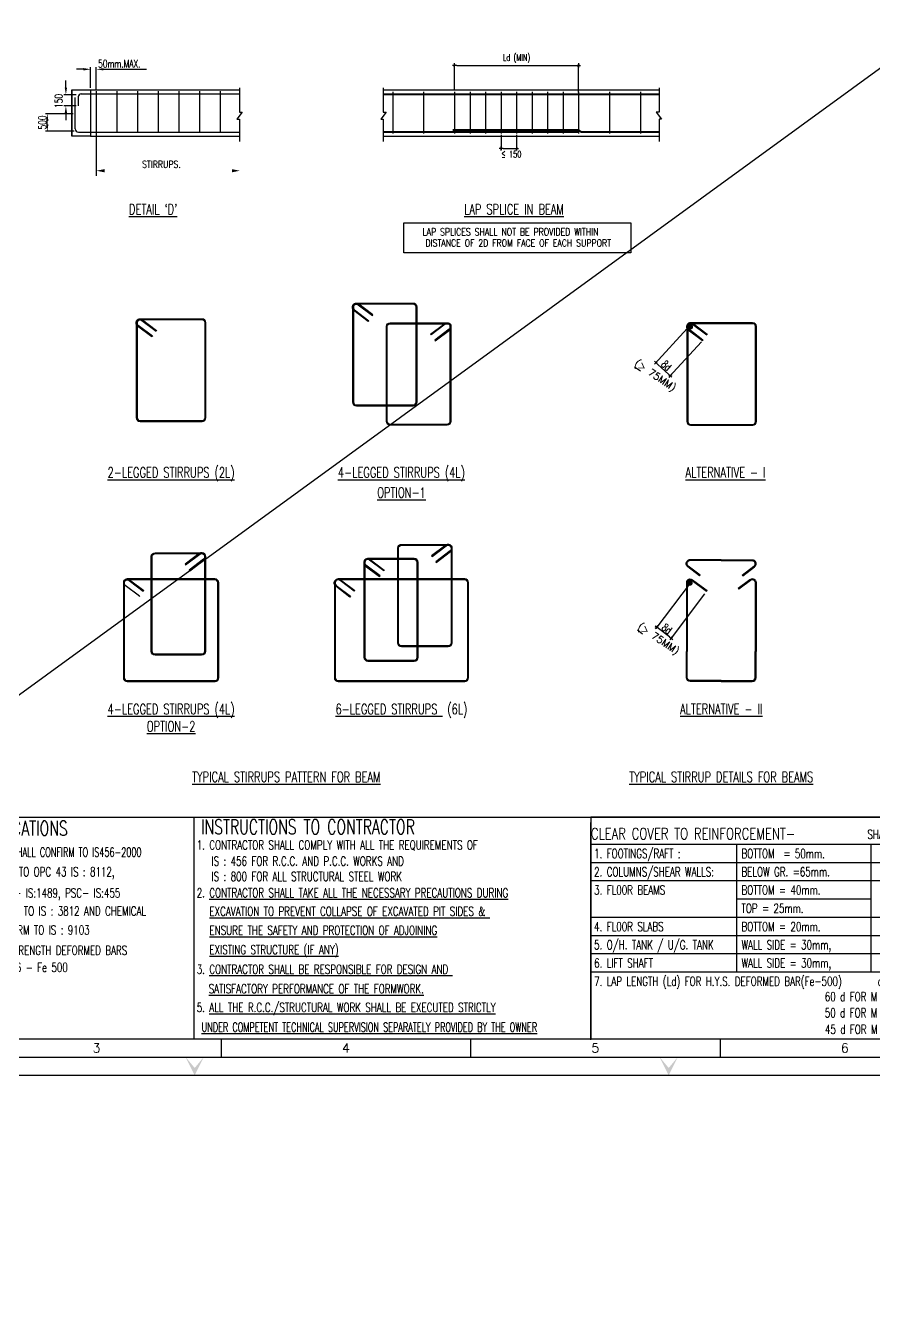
# Model space of a CAD drawing. Extents: x 489124 to 794428, y -356295 to -29813.
# Drawn here: x 534331 to 567192, y -270234 to -221172 of the extents above; entities that cross this region are included whole.
import ezdxf
from ezdxf.enums import TextEntityAlignment as Align

# ---------------------------------------------------------------- set-up
doc = ezdxf.new("R2010")
doc.units = 0
doc.header["$LTSCALE"] = 500
doc.header["$MEASUREMENT"] = 0
doc.layers.get('DEFPOINTS').update_dxf_attribs({"color": 4})
for name, color, linetype in [('BEAM', 4, 'Continuous'), ('BRAKE LINE', 8, 'Continuous'), ('DIM', 5, 'Continuous'), ('DIM1', 5, 'Continuous'), ('LINK', 2, 'Continuous'), ('MISC', 5, 'Continuous'), ('note t', 2, 'Continuous'), ('notes', 1, 'Continuous'), ('PNA', 10, 'Continuous'), ('REINFORCEMENT', 6, 'Continuous'), ('STEEL', 6, 'Continuous'), ('STIRRUPS', 2, 'Continuous'), ('TEXT1', 2, 'Continuous'), ('TITLE', 4, 'Continuous'), ('TXT', 4, 'Continuous')]:
    doc.layers.add(name, color=color, linetype=linetype)
doc.layers.add('HEADING-TXT', color=1, linetype='Continuous', lineweight=25)
doc.styles.add('D', font='romand.shx', dxfattribs={"height": 200})
doc.styles.add('ROMANS', font='r.shx', dxfattribs={"width": 0.7, "bigfont": 'bigfont.shx'})
doc.styles.add('ROMENT', font='r.shx', dxfattribs={"bigfont": 'bigfont.shx'})
doc.dimstyles.new('Copy of INT2TIMES', dxfattribs={"dimtxt": 300, "dimasz": 275, "dimexe": 75, "dimexo": 75, "dimgap": 40, "dimtad": 1, "dimdec": 0, "dimlfac": 0.5, "dimrnd": 5, "dimzin": 0, "dimdsep": 46, "dimtxsty": 'ROMANS', "dimcen": -1, "dimclrd": 5, "dimclre": 5, "dimclrt": 4, "dimadec": 0, "dimazin": 0, "dimtfac": 1, "dimtdec": 0, "dimtix": 1, "dimtofl": 0, "dimtmove": 2, "dimatfit": 3, "dimfxl": 0, "dimtolj": 1, "dimtzin": 0, "dimarcsym": 0})
doc.dimstyles.new('INT', dxfattribs={"dimtxt": 250, "dimasz": 80, "dimexe": 50, "dimexo": 50, "dimgap": 75, "dimtad": 1, "dimdec": 0, "dimzin": 0, "dimdsep": 46, "dimtxsty": 'ROMANS', "dimblk": 'DIMTICK', "dimblk1": 'DIMTICK', "dimblk2": 'DIMTICK', "dimsah": 1, "dimcen": -0.25, "dimclrd": 5, "dimclre": 5, "dimclrt": 4, "dimadec": 0, "dimazin": 0, "dimtfac": 1, "dimtdec": 0, "dimtix": 1, "dimtofl": 0, "dimtmove": 2, "dimatfit": 3, "dimldrblk": 'DIMTICK', "dimfxl": 0, "dimtolj": 1, "dimtzin": 0, "dimarcsym": 0})
doc.dimstyles.new('INT25', dxfattribs={"dimtxt": 250, "dimasz": 80, "dimexe": 60, "dimexo": 60, "dimgap": 40, "dimtad": 1, "dimdec": 0, "dimlfac": 0.25, "dimzin": 0, "dimdsep": 46, "dimtxsty": 'ROMANS', "dimblk": 'DIMTICK', "dimblk1": 'DIMTICK', "dimblk2": 'DIMTICK', "dimsah": 1, "dimcen": -0.25, "dimclrd": 7, "dimclre": 7, "dimclrt": 4, "dimadec": 0, "dimazin": 0, "dimtfac": 1, "dimtdec": 0, "dimtix": 1, "dimtofl": 0, "dimtmove": 2, "dimatfit": 3, "dimldrblk": 'DIMTICK', "dimfxl": 0, "dimtolj": 1, "dimtzin": 0, "dimarcsym": 0})

# ---------------------------------------------------------------- blocks, each defined once
blk = doc.blocks.new('FOLDER')
at = {"layer": 'PNA'}
for points in [[(-1250, 2500), (0, 0), (0, 1000)], [(1250, 2500), (0, 0), (0, 1000)]]:
    blk.add_solid(points, dxfattribs=at)
blk = doc.blocks.new('A1')
at = {"color": 1}
blk.add_line((81794, 6959), (1969, 6959), dxfattribs=at)
at = {"flags": 128}
blk.add_lwpolyline([(0, 0), (82779, 0), (82779, 58231), (0, 58231)], close=True, dxfattribs=at)
at = {"layer": 'PNA'}
for p, q in [((21187, 984), (21187, 492)), ((27921, 984), (27921, 492)), ((34655, 984), (34655, 492))]:
    blk.add_line(p, q, dxfattribs=at)
at = {"layer": 'PNA', "color": 1}
for points in [[(984, 492), (82287, 492), (82287, 57739), (984, 57739)], [(1969, 984), (81794, 984), (81794, 57247), (1969, 57247)]]:
    blk.add_lwpolyline(points, close=True, dxfattribs=at)
at = {"layer": 'PNA', "xscale": 0.1968578388914466, "yscale": 0.1968578388914466, "zscale": 0.1968578388914466}
for p in [(20473, 0), (33269, 0)]:
    blk.add_blockref('FOLDER', p, dxfattribs=at)
at = {"layer": 'PNA', "style": 'ROMANS'}
for s, p in [('3', (17821, 738)), ('4', (24555, 738)), ('5', (31289, 738)), ('6', (38023, 738))]:
    blk.add_text(s, height=246, dxfattribs=at).set_placement(p, align=Align.MIDDLE)
blk = doc.blocks.new('*D831')
at = {"layer": 'DEFPOINTS', "color": 0, "ltscale": 2}
for p in [(537081, -222872), (536859, -223664), (537081, -223718)]:
    blk.add_point(p, dxfattribs=at)
at = {"layer": 'DIM', "color": 5, "lineweight": -2, "ltscale": 2}
for p, q in [((536584, -222872), (536309, -222872)), ((536859, -223589), (536859, -222797)), ((537081, -223643), (537081, -222797)), ((537356, -222872), (537631, -222872))]:
    blk.add_line(p, q, dxfattribs=at)
at = {"layer": 'DIM', "color": 5, "ltscale": 2}
for points in [[(536584, -222826), (536584, -222918), (536859, -222872)], [(537356, -222826), (537356, -222918), (537081, -222872)]]:
    blk.add_solid(points, dxfattribs=at)
at = {"layer": 'DIM', "color": 4, "ltscale": 2, "insert": (537970, -222654), "char_height": 300, "attachment_point": 5, "style": 'ROMANS'}
blk.add_mtext('\\A1;50mm.MAX.', dxfattribs=at)
blk = doc.blocks.new('*D832')
at = {"layer": 'DEFPOINTS', "color": 0}
for p in [(535902, -223859), (536379, -223859), (536379, -224292)]:
    blk.add_point(p, dxfattribs=at)
at = {"layer": 'DIM', "color": 5, "lineweight": -2, "ltscale": 2}
for p, q in [((535902, -223584), (535902, -223309)), ((536304, -223859), (535827, -223859)), ((536304, -224292), (535827, -224292)), ((535902, -224566), (535902, -224842))]:
    blk.add_line(p, q, dxfattribs=at)
at = {"layer": 'DIM', "color": 5}
for points in [[(535856, -223584), (535948, -223584), (535902, -223859)], [(535948, -224566), (535856, -224566), (535902, -224292)]]:
    blk.add_solid(points, dxfattribs=at)
at = {"layer": 'DIM', "color": 4, "insert": (535620, -224098), "char_height": 300, "attachment_point": 5, "rotation": 90, "style": 'ROMANS'}
blk.add_mtext('\\A1;{150}', dxfattribs=at)
blk = doc.blocks.new('*D833')
at = {"layer": 'DEFPOINTS', "color": 0}
for p in [(535183, -224594), (536265, -224594), (536304, -225273)]:
    blk.add_point(p, dxfattribs=at)
at = {"layer": 'DIM', "color": 5, "lineweight": -2, "ltscale": 2}
for p, q in [((536190, -224594), (535108, -224594)), ((535183, -224998), (535183, -224869)), ((536229, -225273), (535108, -225273))]:
    blk.add_line(p, q, dxfattribs=at)
at = {"layer": 'DIM', "color": 5}
for points in [[(535228, -224869), (535137, -224869), (535183, -224594)], [(535137, -224998), (535228, -224998), (535183, -225273)]]:
    blk.add_solid(points, dxfattribs=at)
at = {"layer": 'DIM', "color": 4, "insert": (534993, -224934), "char_height": 300, "attachment_point": 5, "rotation": 90, "style": 'ROMANS'}
blk.add_mtext('\\A1;{500}', dxfattribs=at)
blk = doc.blocks.new('DIMTICK')
for p, q in [((-1, 0), (1, 0)), ((0, 1), (0, -1))]:
    blk.add_line(p, q)
at = {"color": 2, "const_width": 0.1}
blk.add_lwpolyline([(0.71, 0.71), (-0.71, -0.71)], dxfattribs=at)
blk = doc.blocks.new('*D841')
at = {"layer": 'DEFPOINTS', "color": 0}
for p in [(560009, -232866), (560565, -233378), (558755, -234229)]:
    blk.add_point(p, dxfattribs=at)
at = {"layer": 'DIM', "color": 7, "lineweight": -2}
for p, q in [((559969, -232910), (558714, -234273)), ((560525, -233422), (559270, -234785)), ((559252, -234686), (558814, -234283))]:
    blk.add_line(p, q, dxfattribs=at)
at = {"layer": 'DIM', "color": 7, "lineweight": -2, "xscale": 80, "yscale": 80, "zscale": 80}
for p, rotation in [((558755, -234229), 137.3600109608683), ((559311, -234741), 317.3600109608683)]:
    blk.add_blockref('DIMTICK', p, dxfattribs=dict(at, rotation=rotation))
at = {"layer": 'DIM', "color": 4, "insert": (559161, -234345), "char_height": 250, "attachment_point": 5, "rotation": 317.36, "style": 'ROMANS'}
blk.add_mtext('\\A1;{\\H1.2x;8d}', dxfattribs=at)
blk = doc.blocks.new('*D843')
at = {"layer": 'DEFPOINTS', "color": 0}
for p in [(560118, -242715), (560672, -243133), (558788, -244476)]:
    blk.add_point(p, dxfattribs=at)
at = {"layer": 'DIM', "color": 7, "lineweight": -2}
for p, q in [((560082, -242763), (558752, -244524)), ((560635, -243181), (559305, -244942)), ((559278, -244846), (558852, -244524))]:
    blk.add_line(p, q, dxfattribs=at)
at = {"layer": 'DIM', "color": 7, "lineweight": -2, "xscale": 80, "yscale": 80, "zscale": 80}
for p, rotation in [((558788, -244476), 142.9439558410894), ((559342, -244894), 322.9439558410894)]:
    blk.add_blockref('DIMTICK', p, dxfattribs=dict(at, rotation=rotation))
at = {"layer": 'DIM', "color": 4, "insert": (559179, -244534), "char_height": 250, "attachment_point": 5, "rotation": 322.944, "style": 'ROMANS'}
blk.add_mtext('\\A1;{\\H1.2x;8d}', dxfattribs=at)
blk = doc.blocks.new('*D844')
at = {"layer": 'DEFPOINTS', "color": 0}
for p in [(555760, -222721), (550960, -223743), (555760, -223824)]:
    blk.add_point(p, dxfattribs=at)
at = {"layer": 'DIM', "color": 5, "lineweight": -2}
for p, q in [((550960, -223693), (550960, -222671)), ((551040, -222721), (555680, -222721)), ((555760, -223774), (555760, -222671))]:
    blk.add_line(p, q, dxfattribs=at)
at = {"layer": 'DIM', "color": 5, "lineweight": -2, "xscale": 80, "yscale": 80, "zscale": 80, "rotation": 180}
blk.add_blockref('DIMTICK', (550960, -222721), dxfattribs=at)
at = {"layer": 'DIM', "color": 5, "lineweight": -2, "xscale": 80, "yscale": 80, "zscale": 80}
blk.add_blockref('DIMTICK', (555760, -222721), dxfattribs=at)
at = {"layer": 'DIM', "color": 4, "insert": (553360, -222456), "char_height": 250, "attachment_point": 5, "style": 'ROMANS'}
blk.add_mtext('\\A1;Ld (MIN)', dxfattribs=at)
blk = doc.blocks.new('*D845')
at = {"layer": 'DEFPOINTS', "color": 0}
for p in [(552760, -225360), (553360, -225360), (553360, -225936)]:
    blk.add_point(p, dxfattribs=at)
at = {"layer": 'DIM', "color": 5, "lineweight": -2}
for p, q in [((552760, -225410), (552760, -225986)), ((553360, -225410), (553360, -225986)), ((552840, -225936), (553280, -225936))]:
    blk.add_line(p, q, dxfattribs=at)
at = {"layer": 'DIM', "color": 5, "lineweight": -2, "xscale": 80, "yscale": 80, "zscale": 80, "rotation": 180}
blk.add_blockref('DIMTICK', (552760, -225936), dxfattribs=at)
at = {"layer": 'DIM', "color": 5, "lineweight": -2, "xscale": 80, "yscale": 80, "zscale": 80}
blk.add_blockref('DIMTICK', (553360, -225936), dxfattribs=at)
at = {"layer": 'DIM', "color": 4, "insert": (553090, -226158), "char_height": 250, "attachment_point": 5, "style": 'ROMANS'}
blk.add_mtext('\\A1;{ \\H1.0833x;≤\\H0.923105x; 150}', dxfattribs=at)

msp = doc.modelspace()

# ---------------------------------------------------------------- linework, layer by layer
at = {"layer": 'BEAM'}
for p, q in [((536129.086, -223664.344), (536129.086, -225464.344)), ((536859.086, -223664.344), (542628.332, -223664.344)), ((548198.112, -223664.344), (558879.16, -223664.344)), ((536859.086, -225464.344), (542628.332, -225464.344)), ((548198.112, -225464.344), (558879.16, -225464.344))]:
    msp.add_line(p, q, dxfattribs=at)
at = {"layer": 'BEAM', "elevation": 0}
msp.add_lwpolyline([(536129.086, -223664.344), (536859.086, -223664.344), (536859.086, -225464.344), (536129.086, -225464.344)], close=True, dxfattribs=at)
at = {"layer": 'BRAKE LINE', "ltscale": 2, "elevation": 0}
msp.add_lwpolyline([(542628.332, -223592.679), (542628.332, -224539.019), (542734.691, -224539.019), (542530.154, -224801.106), (542628.332, -224801.106), (542628.332, -225663.17)], dxfattribs=at)
at = {"layer": 'DEFPOINTS', "color": 0, "linetype": 'ByBlock'}
msp.add_point((536859.086, -223664.344), dxfattribs=at)
at = {"layer": 'DIM'}
msp.add_line((634855, -173813.5), (502279.5, -270234), dxfattribs=at)
at = {"layer": 'DIM', "ltscale": 2}
for p, q in [((537580.884, -222871.845), (539020.019, -222871.845)), ((537080.884, -225334.226), (537080.884, -226992.536))]:
    msp.add_line(p, q, dxfattribs=at)
at = {"layer": 'DIM', "ltscale": 2, "elevation": 0, "flags": 128}
msp.add_lwpolyline([(542334.867, -226800.061, 122.425, 0, 0), (542640.727, -226800.061, 0, 0, 0), (542264.561, -226800.061, 0, 0, 0), (537094.002, -226800.061, 0, 122.425, 0), (537399.862, -226800.061, 0, 0, 0)], format="xyseb", dxfattribs=at)
at = {"layer": 'DIM1', "color": 7}
for p, q in [((540874.18, -260405.693), (540874.18, -251832.468)), ((556232.563, -260444.025), (556232.563, -252034.21))]:
    msp.add_line(p, q, dxfattribs=at)
at = {"layer": 'DIM1', "elevation": 0}
msp.add_lwpolyline([(548991.045, -228821.118), (557780.787, -228821.118), (557780.787, -229982.101), (548991.045, -229982.101)], close=True, dxfattribs=at)
at = {"layer": 'LINK'}
for p, q in [((539417.814, -232984.155), (539396.723, -233012.086)), ((539259.312, -233204.826), (539238.221, -233232.757)), ((560586.395, -233350.412), (560565.304, -233378.344)), ((560744.897, -233129.741), (560723.806, -233157.673)), ((560469.86, -242457.408), (560448.769, -242485.34)), ((562097.155, -242457.408), (562118.246, -242485.34)), ((538759.312, -243269.122), (538738.221, -243297.054)), ((538917.814, -243048.452), (538896.723, -243076.383)), ((560741.908, -243053.722), (560720.817, -243081.653)), ((561942.229, -242976.372), (561963.32, -243004.303))]:
    msp.add_line(p, q, dxfattribs=at)
for points in [[(547049.019, -232032.015, 0.381213026), (547079.578, -232186.997), (547633.219, -232605.037), (547612.128, -232632.969), (547058.475, -232214.92, -0.391379955), (547021.726, -232009.593, -0.391379955)], [(547031.186, -231993.278, 0.148969914), (547006.209, -232075.25), (547006.209, -234742.885), (547006.209, -235755.986, 0.414213562), (547153.209, -235902.986), (548155.826, -235902.986), (549358.442, -235902.986, 0.414213562), (549505.442, -235755.986), (549505.442, -234742.885), (549505.442, -232075.25, 0.399194115), (549354.867, -231935.04), (548152.25, -231935.04), (547149.634, -231935.04, 0.270159719), (547021.726, -232009.593)], [(547061.361, -232011.498, -0.40520968), (547225.316, -231991.35), (547775.048, -232406.447), (547796.139, -232378.515), (547246.419, -231963.428, 0.414213562), (547031.186, -231993.278, -0.414213562)], [(547061.194, -232011.397, 0.152834704), (547041.209, -232075.25), (547041.209, -234742.885), (547041.209, -235755.986, 0.414213562), (547153.209, -235867.986), (548155.826, -235867.986), (549358.442, -235867.986, 0.414213562), (549470.442, -235755.986), (549470.442, -234742.885), (549470.442, -232075.25, 0.394331778), (549354.867, -231970.04), (548152.25, -231970.04), (547149.634, -231970.04, 0.284887278), (547049.308, -232032.252)], [(538652.861, -232598.918, 0.148969914), (538627.884, -232680.89), (538627.884, -235348.525), (538627.884, -236361.625, 0.414213562), (538774.884, -236508.625), (539977.501, -236508.625), (541180.117, -236508.625, 0.414213562), (541327.117, -236361.625), (541327.117, -235348.525), (541327.117, -232680.89, 0.399194115), (541176.542, -232540.68), (539973.925, -232540.68), (538771.308, -232540.68, 0.270159719), (538643.401, -232615.232)], [(538652.861, -232598.918, -0.414213562), (538868.094, -232569.067), (539417.814, -232984.155)], [(539230.08, -233235.797), (538680.15, -232820.559, -0.391379955), (538643.401, -232615.232, -0.391379955)], [(539251.17, -233207.865), (538701.253, -232792.636, -0.381213026), (538670.694, -232637.654, -0.381213026)], [(538682.869, -232617.037, 0.152834704), (538662.884, -232680.89), (538662.884, -235348.525), (538662.884, -236361.625, 0.414213562), (538774.884, -236473.625), (539977.501, -236473.625), (541180.117, -236473.625, 0.414213562), (541292.117, -236361.625), (541292.117, -235348.525), (541292.117, -232680.89, 0.394331778), (541176.542, -232575.68), (539973.925, -232575.68), (538771.308, -232575.68, 0.284887278), (538670.983, -232637.892)], [(538683.035, -232617.137, -0.40520968), (538846.99, -232596.989), (539396.723, -233012.086)], [(550790.594, -232744.504, -0.148969914), (550815.571, -232826.476), (550815.571, -235494.111), (550815.571, -236507.212, -0.414213562), (550668.571, -236654.212), (549665.954, -236654.212), (548463.337, -236654.212, -0.414213562), (548316.337, -236507.212), (548316.337, -235494.111), (548316.337, -232826.476, -0.399194115), (548466.913, -232686.266), (549669.53, -232686.266), (550672.146, -232686.266, -0.270159719), (550800.054, -232760.819)], [(550760.586, -232762.623, -0.152834704), (550780.571, -232826.476), (550780.571, -235494.111), (550780.571, -236507.212, -0.414213562), (550668.571, -236619.212), (549665.954, -236619.212), (548463.337, -236619.212, -0.414213562), (548351.337, -236507.212), (548351.337, -235494.111), (548351.337, -232826.476, -0.394331778), (548466.913, -232721.266), (549669.53, -232721.266), (550672.146, -232721.266, -0.284887278), (550772.472, -232783.478)], [(550760.419, -232762.724, 0.40520968), (550596.464, -232742.576), (550046.731, -233157.673), (550025.641, -233129.741), (550575.361, -232714.654, -0.414213562), (550790.594, -232744.504, 0.414213562)], [(550772.761, -232783.241, -0.381213026), (550742.202, -232938.223), (550188.561, -233356.263), (550209.651, -233384.195), (550763.305, -232966.145, 0.391379955), (550800.054, -232760.819, 0.391379955)], [(560557.162, -233381.383), (560007.232, -232966.145, -0.391379955), (559970.483, -232760.819, -0.391379955)], [(559979.943, -232744.504, 0.148969914), (559954.967, -232826.476), (559954.967, -235494.111), (559954.967, -236507.212, 0.414213562), (560101.967, -236654.212), (561304.583, -236654.212), (562507.2, -236654.212, 0.414213562), (562654.2, -236507.212), (562654.2, -235494.111), (562654.2, -232826.476, 0.399194115), (562503.624, -232686.266), (561301.007, -232686.266), (560098.391, -232686.266, 0.270159719), (559970.483, -232760.819)], [(559979.943, -232744.504, -0.414213562), (560195.176, -232714.654), (560744.897, -233129.741)], [(560578.253, -233353.451), (560028.336, -232938.223, -0.381213026), (559997.777, -232783.241, -0.381213026)], [(560009.951, -232762.623, 0.152834704), (559989.967, -232826.476), (559989.967, -235494.111), (559989.967, -236507.212, 0.414213562), (560101.967, -236619.212), (561304.583, -236619.212), (562507.2, -236619.212, 0.414213562), (562619.2, -236507.212), (562619.2, -235494.111), (562619.2, -232826.476, 0.394331778), (562503.624, -232721.266), (561301.007, -232721.266), (560098.391, -232721.266, 0.284887278), (559998.066, -232783.478)], [(560010.118, -232762.724, -0.40520968), (560174.073, -232742.576), (560723.806, -233157.673)], [(550830.859, -241324.137, -0.148969914), (550855.836, -241406.109), (550855.836, -244073.744), (550855.836, -245086.844, -0.414213562), (550708.836, -245233.844), (549706.219, -245233.844), (548903.602, -245233.844, -0.414213562), (548756.602, -245086.844), (548756.602, -244073.744), (548756.602, -241406.109, -0.399194115), (548907.178, -241265.899), (549709.795, -241265.899), (550712.411, -241265.899, -0.270159719), (550840.319, -241340.451)], [(550800.851, -241342.256, -0.152834704), (550820.836, -241406.109), (550820.836, -244073.744), (550820.836, -245086.844, -0.414213562), (550708.836, -245198.844), (549706.219, -245198.844), (548903.602, -245198.844, -0.414213562), (548791.602, -245086.844), (548791.602, -244073.744), (548791.602, -241406.109, -0.394331778), (548907.178, -241300.899), (549709.795, -241300.899), (550712.411, -241300.899, -0.284887278), (550812.736, -241363.111)], [(550830.859, -241324.137, 0.414213562), (550615.626, -241294.286), (550065.906, -241709.374), (550086.996, -241737.305), (550636.729, -241322.208, -0.40520968), (550800.684, -241342.357, 0.40520968)], [(550813.026, -241362.873, -0.381213026), (550782.467, -241517.856), (550228.826, -241935.895), (550249.916, -241963.827), (550803.57, -241545.778, 0.391379955), (550840.319, -241340.451, 0.391379955)], [(541282.444, -241647.176, -0.148969914), (541307.421, -241729.148), (541307.421, -244396.783), (541307.421, -245409.884, -0.414213562), (541160.421, -245556.884), (540157.805, -245556.884), (539355.188, -245556.884, -0.414213562), (539208.188, -245409.884), (539208.188, -244396.783), (539208.188, -241729.148, -0.399194115), (539358.764, -241588.938), (540161.38, -241588.938), (541163.997, -241588.938, -0.270159719), (541291.904, -241663.49)], [(541252.437, -241665.295, -0.152834704), (541272.421, -241729.148), (541272.421, -244396.783), (541272.421, -245409.884, -0.414213562), (541160.421, -245521.884), (540157.805, -245521.884), (539355.188, -245521.884, -0.414213562), (539243.188, -245409.884), (539243.188, -244396.783), (539243.188, -241729.148, -0.394331778), (539358.764, -241623.938), (540161.38, -241623.938), (541163.997, -241623.938, -0.284887278), (541264.322, -241686.15)], [(541282.444, -241647.176, 0.414213562), (541067.211, -241617.326), (540517.491, -242032.413), (540538.582, -242060.345), (541088.315, -241645.248, -0.40520968), (541252.27, -241665.396, 0.40520968)], [(541264.611, -241685.913, -0.381213026), (541234.052, -241840.895), (540680.411, -242258.935), (540701.502, -242286.866), (541255.155, -241868.817, 0.391379955), (541291.904, -241663.49, 0.391379955)], [(547471.451, -241874.541, 0.148969914), (547446.474, -241956.512), (547446.474, -244624.147), (547446.474, -245637.248, 0.414213562), (547593.474, -245784.248), (548196.091, -245784.248), (549398.707, -245784.248, 0.414213562), (549545.707, -245637.248), (549545.707, -244624.147), (549545.707, -241956.512, 0.399194115), (549395.132, -241816.303), (548192.515, -241816.303), (547589.899, -241816.303, 0.270159719), (547461.991, -241890.855)], [(547471.451, -241874.541, -0.414213562), (547686.684, -241844.69), (548236.404, -242259.778), (548215.313, -242287.709), (547665.581, -241872.612, 0.40520968), (547501.626, -241892.76, -0.40520968)], [(547501.459, -241892.66, 0.152834704), (547481.474, -241956.512), (547481.474, -244624.147), (547481.474, -245637.248, 0.414213562), (547593.474, -245749.248), (548196.091, -245749.248), (549398.707, -245749.248, 0.414213562), (549510.707, -245637.248), (549510.707, -244624.147), (549510.707, -241956.512, 0.394331778), (549395.132, -241851.303), (548192.515, -241851.303), (547589.899, -241851.303, 0.284887278), (547489.573, -241913.515)], [(561283.507, -241858.552), (560080.891, -241858.552, 0.270159719), (559952.983, -241933.104, 0.270159719)], [(561283.507, -241858.552), (562486.124, -241858.552, -0.270159719), (562614.032, -241933.104, -0.270159719)], [(547461.991, -241890.855, 0.391379955), (547498.74, -242096.182), (548048.67, -242511.419), (548069.76, -242483.488), (547519.843, -242068.259, -0.381213026), (547489.284, -241913.277, -0.381213026)], [(560444.203, -242481.589), (559989.732, -242138.431, -0.391379955), (559952.983, -241933.104, -0.391379955)], [(560465.294, -242453.657), (560010.836, -242110.509, -0.381213026), (559980.277, -241955.526, -0.381213026)], [(561283.507, -241893.552), (560080.891, -241893.552, 0.284887278), (559980.566, -241955.764, 0.284887278)], [(561283.507, -241893.552), (562486.124, -241893.552, -0.284887278), (562586.449, -241955.764, -0.284887278)], [(562101.721, -242453.657), (562556.179, -242110.509, 0.381213026), (562586.738, -241955.526, 0.381213026)], [(562122.812, -242481.589), (562577.283, -242138.431, 0.391379955), (562614.032, -241933.104, 0.391379955)], [(538152.861, -242663.215, 0.148969914), (538127.884, -242745.186), (538127.884, -245412.822), (538127.884, -246425.922, 0.414213562), (538274.884, -246572.922), (539477.501, -246572.922), (541680.117, -246572.922, 0.414213562), (541827.117, -246425.922), (541827.117, -245412.822), (541827.117, -242745.186, 0.399194115), (541676.542, -242604.977), (539473.925, -242604.977), (538271.308, -242604.977, 0.270159719), (538143.401, -242679.529)], [(538152.861, -242663.215, -0.414213562), (538368.094, -242633.364), (538917.814, -243048.452)], [(538751.17, -243272.162), (538201.253, -242856.933, -0.381213026), (538170.694, -242701.951, -0.381213026)], [(538182.869, -242681.334, 0.152834704), (538162.884, -242745.186), (538162.884, -245412.822), (538162.884, -246425.922, 0.414213562), (538274.884, -246537.922), (539477.501, -246537.922), (541680.117, -246537.922, 0.414213562), (541792.117, -246425.922), (541792.117, -245412.822), (541792.117, -242745.186, 0.394331778), (541676.542, -242639.977), (539473.925, -242639.977), (538271.308, -242639.977, 0.284887278), (538170.983, -242702.189)], [(538183.035, -242681.434, -0.40520968), (538346.99, -242661.286), (538896.723, -243076.383)], [(546344.073, -242701.951, 0.381213026), (546374.632, -242856.933), (546928.273, -243274.973), (546907.182, -243302.905), (546353.529, -242884.856, -0.391379955), (546316.78, -242679.529, -0.391379955)], [(546326.24, -242663.215, 0.148969914), (546301.263, -242745.186), (546301.263, -245412.822), (546301.263, -246425.922, 0.414213562), (546448.263, -246572.922), (547650.88, -246572.922), (551353.496, -246572.922, 0.414213562), (551500.496, -246425.922), (551500.496, -245412.822), (551500.496, -242745.186, 0.399194115), (551349.921, -242604.977), (547647.304, -242604.977), (546444.687, -242604.977, 0.270159719), (546316.78, -242679.529)], [(546326.24, -242663.215, -0.414213562), (546541.473, -242633.364), (547091.193, -243048.452), (547070.102, -243076.383), (546520.369, -242661.286, 0.40520968), (546356.414, -242681.434, -0.40520968)], [(546356.248, -242681.334, 0.152834704), (546336.263, -242745.186), (546336.263, -245412.822), (546336.263, -246425.922, 0.414213562), (546448.263, -246537.922), (547650.88, -246537.922), (551353.496, -246537.922, 0.414213562), (551465.496, -246425.922), (551465.496, -245412.822), (551465.496, -242745.186, 0.394331778), (551349.921, -242639.977), (547647.304, -242639.977), (546444.687, -242639.977, 0.284887278), (546344.362, -242702.189)], [(559962.443, -242663.215, 0.148969914), (559937.467, -242745.186), (559937.467, -245412.822)], [(559962.443, -242663.215, -0.414213562), (560177.676, -242633.364), (560741.908, -243053.722)], [(559992.451, -242681.334, 0.152834704), (559972.467, -242745.186), (559972.467, -245412.822)], [(559992.618, -242681.434, -0.40520968), (560156.573, -242661.286), (560720.817, -243081.653)], [(562611.723, -242663.215, 0.414213562), (562396.49, -242633.364), (561942.229, -242976.372)], [(562581.548, -242681.434, 0.40520968), (562417.593, -242661.286), (561963.32, -243004.303)], [(562581.715, -242681.334, -0.152834704), (562601.7, -242745.186), (562601.7, -245412.822)], [(562611.723, -242663.215, -0.148969914), (562636.7, -242745.186), (562636.7, -245412.822)], [(561287.083, -246572.922), (560084.467, -246572.922, -0.414213562), (559937.467, -246425.922), (559937.467, -245412.822)], [(561287.083, -246537.922), (560084.467, -246537.922, -0.414213562), (559972.467, -246425.922), (559972.467, -245412.822)], [(561287.083, -246572.922), (562489.7, -246572.922, 0.414213562), (562636.7, -246425.922), (562636.7, -245412.822)], [(561287.083, -246537.922), (562489.7, -246537.922, 0.414213562), (562601.7, -246425.922), (562601.7, -245412.822)]]:
    msp.add_lwpolyline(points, format="xyb", dxfattribs=at)
at = {"layer": 'MISC', "elevation": 0}
for points in [[(548198.112, -223592.679), (548198.112, -224539.019), (548304.471, -224539.019), (548099.934, -224801.106), (548198.112, -224801.106), (548198.112, -225663.17)], [(558879.16, -223592.679), (558879.16, -224539.019), (558772.801, -224539.019), (558977.338, -224801.106), (558879.16, -224801.106), (558879.16, -225663.17)]]:
    msp.add_lwpolyline(points, dxfattribs=at)
at = {"layer": 'REINFORCEMENT', "linetype": 'Continuous'}
for p, q in [((536265.086, -225184.344), (536265.086, -223965.259)), ((536379.086, -223944.344), (536379.086, -224291.5)), ((536499.086, -223824.344), (542628.332, -223824.344)), ((536385.086, -225304.344), (542628.332, -225304.344))]:
    msp.add_line(p, q, dxfattribs=at)
at = {"layer": 'REINFORCEMENT', "linetype": 'Continuous', "const_width": 100, "elevation": 0}
for points in [[(560049.664, -232843.443, 1), (560149.664, -232843.443, 1)], [(560031.817, -242762.653, 1), (560131.817, -242762.653, 1)]]:
    msp.add_lwpolyline(points, format="xyb", close=True, dxfattribs=at)
at = {"layer": 'REINFORCEMENT', "linetype": 'Continuous'}
for centre, start, end in [((536499.086, -223944.344), 90, 180), ((536385.086, -225184.344), 180, 270)]:
    msp.add_arc(centre, 120, start, end, dxfattribs=at)
at = {"layer": 'STEEL'}
for p, q in [((548560.076, -223743.064), (548560.076, -225359.624)), ((549760.076, -223743.064), (549760.076, -225359.624)), ((550960.076, -223743.064), (550960.076, -225359.624)), ((551560.076, -223743.064), (551560.076, -225359.624)), ((552160.076, -223743.064), (552160.076, -225359.624)), ((552760.076, -223743.064), (552760.076, -225359.624)), ((553360.076, -223743.064), (553360.076, -225359.624)), ((553960.076, -223743.064), (553960.076, -225359.624)), ((554560.076, -223743.064), (554560.076, -225359.624)), ((555160.076, -223743.064), (555160.076, -225359.624)), ((555760.076, -223743.064), (555760.076, -225359.624)), ((556960.076, -223743.064), (556960.076, -225359.624)), ((558160.076, -223743.064), (558160.076, -225359.624)), ((555760.076, -225204.344), (555859.299, -225284.344)), ((555760.076, -225224.344), (555859.299, -225304.344)), ((555859.299, -225284.344), (558879.16, -225284.344))]:
    msp.add_line(p, q, dxfattribs=at)
at = {"layer": 'STEEL', "elevation": 0}
for points in [[(548198.112, -223824.344), (558879.16, -223824.344)], [(548198.112, -223844.344), (558879.16, -223844.344)], [(548198.112, -225284.344), (555760.076, -225284.344)], [(548198.112, -225304.344), (555760.076, -225304.344)], [(550896.716, -225204.344), (555760.076, -225204.344)], [(550896.716, -225224.344), (555760.076, -225224.344)], [(555859.299, -225304.344), (558879.16, -225304.344)]]:
    msp.add_lwpolyline(points, dxfattribs=at)
at = {"layer": 'STIRRUPS'}
for p, q in [((537080.884, -223717.565), (537080.884, -225334.226)), ((537880.884, -223717.565), (537880.884, -225334.226)), ((538680.884, -223717.565), (538680.884, -225334.226)), ((539480.884, -223717.565), (539480.884, -225334.226)), ((540280.884, -223717.565), (540280.884, -225334.226)), ((541080.884, -223717.565), (541080.884, -225334.226)), ((541880.884, -223717.565), (541880.884, -225334.226))]:
    msp.add_line(p, q, dxfattribs=at)
at = {"layer": 'TEXT1', "color": 5}
for p, q in [((573273.41, -253587.65), (556232.563, -253587.65)), ((573273.41, -254294.473), (556232.563, -254294.473)), ((573273.41, -254294.473), (556232.563, -254294.473)), ((567096.198, -255001.295), (561890.754, -255001.295)), ((573273.41, -255708.117), (556232.563, -255708.117)), ((573273.41, -256414.94), (556232.563, -256414.94)), ((573273.41, -256414.94), (556232.563, -256414.94)), ((573273.41, -257121.762), (556232.563, -257121.762)), ((573273.41, -257828.584), (556232.563, -257828.584))]:
    msp.add_line(p, q, dxfattribs=at)
at = {"layer": 'TITLE', "color": 0}
for p, q in [((573273.41, -252880.828), (556232.563, -252880.828)), ((561890.754, -257828.584), (561890.754, -252880.828)), ((567096.198, -257828.584), (567096.198, -252911.555)), ((556232.563, -260444.025), (556232.563, -253323.634))]:
    msp.add_line(p, q, dxfattribs=at)
msp.add_lwpolyline([(573273.41, -251832.468), (556232.563, -251832.468), (556232.563, -260408.039), (573273.41, -260405.091)], close=True, dxfattribs=at)
at = {"layer": 'TXT', "linetype": 'ByBlock'}
for p, q in [((557923.905, -234396.018), (558157.477, -234542.033)), ((558045.434, -244569.658), (558236.47, -244731.224))]:
    msp.add_line(p, q, dxfattribs=at)

# ---------------------------------------------------------------- block references
at = {"xscale": 1.434849416022188, "yscale": 1.434849416022188, "zscale": 1.434849416022188}
msp.add_blockref('A1', (511515.5, -261818), dxfattribs=at)

# ---------------------------------------------------------------- texts
at = {"layer": 'HEADING-TXT', "color": 6, "style": 'ROMANS', "width": 0.7}
for s, p in [("%%UDETAIL `D'", (539281.81, -228292.226)), ('%%ULAP SPLICE IN BEAM', (553258.843, -228292.226)), ('%%U2-LEGGED STIRRUPS (2L)', (539977.501, -238481.01)), ('%%U4-LEGGED STIRRUPS (4L)', (548900.88, -238481.01)), ('%%UALTERNATIVE - I', (561452.087, -238481.01)), ('%%UOPTION-1', (548900.88, -239259.206)), ('%%U4-LEGGED STIRRUPS (4L)', (539977.501, -247641.426)), ('%%U6-LEGGED STIRRUPS %%U (6L)', (548900.88, -247641.426)), ('%%UALTERNATIVE - II', (561287.083, -247641.426)), ('%%UOPTION-2', (539977.501, -248309.444)), ('%%UTYPICAL STIRRUPS PATTERN FOR BEAM', (544439.19, -250269.997)), ('%%UTYPICAL STIRRUP DETAILS FOR BEAMS', (561287.083, -250269.997))]:
    msp.add_text(s, height=400, dxfattribs=at).set_placement(p, align=Align.MIDDLE_CENTER)
for s, p in [('MATERIAL SPECIFICATIONS', (529202.423, -252539.831)), ('INSTRUCTIONS TO CONTRACTOR', (541138.532, -252483.286))]:
    msp.add_text(s, height=565.4579, dxfattribs=at).set_placement(p)
at = {"layer": 'note t', "style": 'D', "width": 0.75}
msp.add_text(' CLEAR COVER TO REINFORCEMENT- ', height=438.83067, dxfattribs=at).set_placement((556013.003, -252684.748))
at = {"layer": 'notes', "color": 4, "style": 'ROMANS'}
for s, width, p in [('SHALL BE AS FOLLOWS', 0.7, (566948.401, -252669.701)), ('1. SAND, WATER, AGGREGATE SHALL CONFIRM TO IS456-2000', 0.65, (529213.343, -253356.918)), ('1. CONTRACTOR SHALL COMPLY WITH ALL THE REQUIREMENTS OF ', 0.7, (540969.998, -253081.084)), ('  IS : 456 FOR R.C.C. AND P.C.C. WORKS AND', 0.7, (541202.116, -253706.348)), ('2. CEMENT SHALL CONFORM TO OPC 43 IS : 8112,', 0.7, (529213.343, -254117.459)), ('  IS : 800 FOR ALL STRUCTURAL STEEL WORK', 0.7, (541202.116, -254301.113)), ('OPC 53 IS : 12269, PPC- IS:1489, PSC- IS:455  ', 0.7, (529710.628, -254936.666)), ('2. %%UCONTRACTOR SHALL TAKE ALL THE NECESSARY PRECAUTIONS DURING', 0.7, (540969.998, -254931.249)), ('3. FLY-ASH SHALL CONFORM TO IS : 3812 AND CHEMICAL ', 0.7, (529213.343, -255638.541)), ('%%UEXCAVATION TO PREVENT COLLAPSE OF EXCAVATED PIT SIDES & ', 0.7, (541463.773, -255646.236)), ('ADMIXTURES SHALL CONFIRM TO IS : 9103', 0.7, (529710.628, -256372.222)), ('%%UENSURE THE SAFETY AND PROTECTION OF ADJOINING', 0.7, (541463.773, -256381.858)), ('4. Y INDICATES HIGHYIELD STRENGTH DEFORMED BARS', 0.7, (529213.343, -257159.622)), ('%%UEXISTING STRUCTURE (IF ANY)', 0.7, (541463.773, -257134.449)), ('CONFORMING TO IS : 1786 - Fe 500', 0.7, (529710.628, -257819.795)), ('3. %%UCONTRACTOR SHALL BE RESPONSIBLE FOR DESIGN AND ', 0.7, (540969.998, -257890.324)), ('%%uSATISFACTORY PERFORMANCE OF THE FORMWORK.', 0.7, (541435.007, -258645.893)), ('5. %%UALL THE R.C.C./STRUCTURAL WORK SHALL BE EXECUTED STRICTLY', 0.7, (540969.998, -259368.668)), ('60 d FOR M : 20,', 0.7, (565299.019, -258948.624, -226772.484)), ('50 d FOR M : 25,', 0.7, (565297.533, -259579.128, -226772.484)), ('%%UUNDER COMPETENT TECHNICAL SUPERVISION SEPARATELY PROVIDED BY THE OWNER', 0.65, (541159.298, -260131.948)), ('45 d FOR M : 30,', 0.7, (565303.821, -260217.757, -226772.484))]:
    msp.add_text(s, height=353.41119, dxfattribs=dict(at, width=width)).set_placement(p)
at = {"layer": 'notes', "color": 4, "style": 'ROMANS', "width": 0.7}
for s, p in [('1. FOOTINGS/RAFT :', (556362.618, -253234.239)), ('BOTTOM  = 50mm.', (562070.916, -253234.239)), ('2. COLUMNS/SHEAR WALLS:', (556362.618, -253941.061)), ('BELOW GR. =65mm.', (562070.916, -253941.061)), ('3. FL00R BEAMS ', (556362.618, -254647.884)), ('BOTTOM = 40mm.', (562070.916, -254647.884)), ('TOP = 25mm.', (562070.916, -255354.706)), ('4. FL00R SLABS ', (556362.618, -256061.528)), ('BOTTOM = 20mm.', (562070.916, -256061.528)), ('5. O/H. TANK / U/G. TANK', (556362.618, -256768.351)), ('WALL SIDE = 30mm,', (562070.916, -256768.351)), ('6. LIFT SHAFT', (556362.618, -257475.173)), ('WALL SIDE = 30mm,', (562070.916, -257475.173)), ('7. LAP LENGTH (Ld) FOR H.Y.S. DEFORMED BAR(Fe-500)   d = DIA OF BAR', (556362.618, -258181.996))]:
    msp.add_text(s, height=353.41119, dxfattribs=at).set_placement(p, align=Align.MIDDLE_LEFT)
at = {"layer": 'TXT', "style": 'ROMENT', "width": 0.8}
msp.add_text('STIRRUPS. ', height=275, dxfattribs=at).set_placement((539679.281, -226548.561), align=Align.MIDDLE)
at = {"layer": 'TXT', "linetype": 'ByBlock', "style": 'ROMANS', "width": 0.8}
for s, p in [('LAP SPLICES SHALL NOT BE PROVIDED WITHIN', (553125.388, -229166.697)), ('DISTANCE OF 2D FROM FACE OF EACH SUPPORT', (553424.311, -229595.456))]:
    msp.add_text(s, height=275, dxfattribs=at).set_placement(p, align=Align.MIDDLE)
at = {"layer": 'TXT', "linetype": 'ByBlock', "style": 'ROMANS'}
for p in [(558728.402, -234734.558), (558851.84, -244929.521)]:
    msp.add_text('(> 75MM)', height=275, rotation=325.7906324, dxfattribs=at).set_placement(p, align=Align.MIDDLE)

# ---------------------------------------------------------------- dimensions: what is measured, and where the dimension line sits
at = {"layer": 'DIM'}
dim = msp.add_linear_dim(base=(555760.076, -222721.426), p1=(550960.076, -223743.064), p2=(555760.076, -223824.344), text='Ld (MIN)', dimstyle='INT', dxfattribs=at)
dim.commit()
dim.dimension.update_dxf_attribs({"geometry": '*D844', "text_midpoint": (553360.076, -222455.95)})
at = {"layer": 'DIM', "ltscale": 2}
dim = msp.add_linear_dim(base=(537080.884, -222871.845), p1=(536859.086, -223664.344), p2=(537080.884, -223717.565), text='50mm.MAX.', dimstyle='Copy of INT2TIMES', dxfattribs=at)
dim.commit()
dim.dimension.update_dxf_attribs({"geometry": '*D831', "text_midpoint": (537970.019, -222653.845), "dimtype": 160})
dim = msp.add_linear_dim(base=(535902.202, -223859.491), p1=(536379.086, -224291.5), p2=(536379.086, -223859.491), angle=90, text='{150}', dimstyle='Copy of INT2TIMES', dxfattribs=at)
dim.commit()
dim.dimension.update_dxf_attribs({"geometry": '*D832', "text_midpoint": (535620.202, -224098.443), "dimtype": 160})
dim = msp.add_linear_dim(base=(535182.664, -224594.259), p1=(536304.114, -225272.907), p2=(536265.086, -224594.259), angle=90, text='{500}', dimstyle='Copy of INT2TIMES', dxfattribs=at)
dim.commit()
dim.dimension.update_dxf_attribs({"geometry": '*D833', "text_midpoint": (534992.664, -224933.583)})
at = {"layer": 'DIM'}
dim = msp.add_linear_dim(base=(553360.076, -225935.733), p1=(552760.076, -225359.624), p2=(553360.076, -225359.624), text='{ \\H1.0833x;≤\\H0.923105x; 150}', dimstyle='INT', dxfattribs=at)
dim.commit()
dim.dimension.update_dxf_attribs({"geometry": '*D845', "text_midpoint": (553089.545, -226158.21), "dimtype": 160})
for p1, p2, distance, picture, middle in [((560565.304, -233378.344), (560009.221, -232866.282), 1851.949, '*D841', (559161.475, -234344.883)), ((560671.519, -243132.747), (560117.973, -242714.77), 2207.143, '*D843', (559179.224, -244533.533))]:
    dim = msp.add_aligned_dim(p1=p1, p2=p2, distance=distance, text='{\\H1.2x;8d}', dimstyle='INT25', dxfattribs=at)
    dim.commit()
    dim.dimension.update_dxf_attribs({"geometry": picture, "text_midpoint": middle})

doc.saveas('drawing.dxf')
